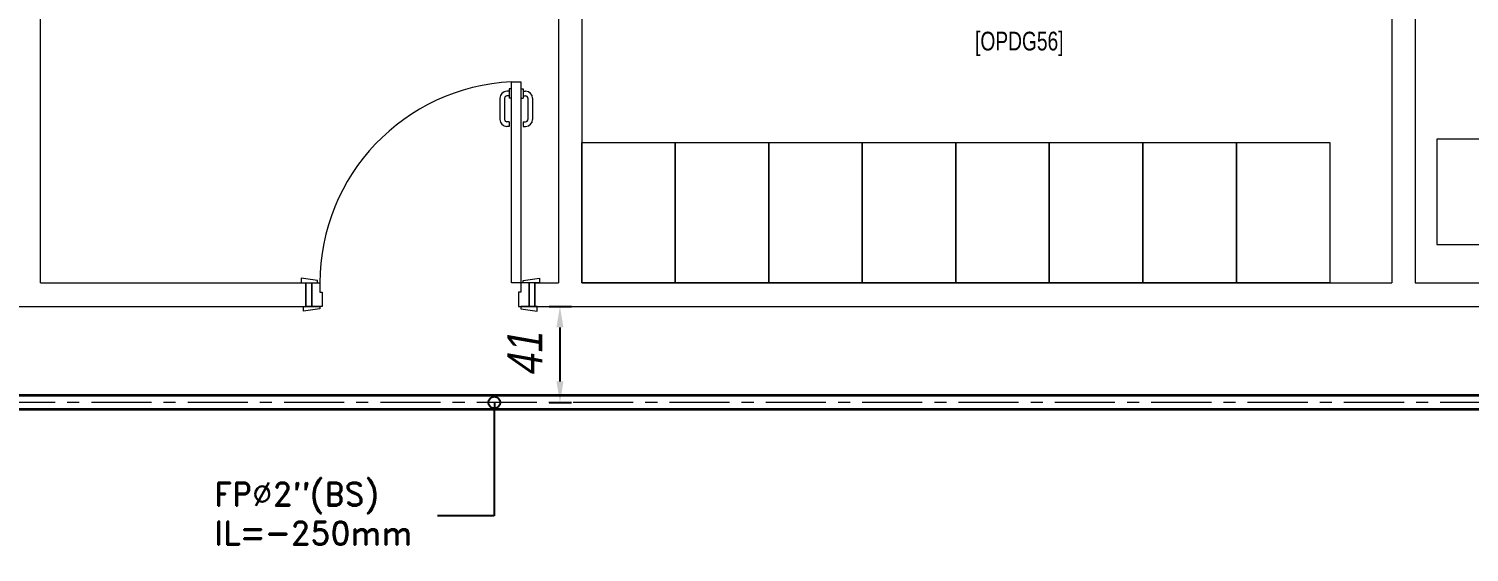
# Model space of a CAD drawing. Extents: x -234346 to 58427, y -132654 to -82394.
# Drawn here: x -130789 to -124628, y -104993 to -102757 of the extents above; entities that cross this region are included whole.
import ezdxf
from ezdxf import colors
from ezdxf.entities.mleader import LeaderData, LeaderLine
from ezdxf.math import Vec2, Vec3

# ---------------------------------------------------------------- set-up
doc = ezdxf.new("R2010")
doc.units = 0
doc.header["$LTSCALE"] = 8
doc.linetypes.add('AXES', pattern=[50.800000000000004, 31.75, -6.35, 6.35, -6.35])
doc.layers.get('0').update_dxf_attribs({"color": 9, "lineweight": 5})
for name, color, linetype, lineweight in [('72_EGR_BASE_TEXT', 9, 'Continuous', 5), ('72_EGR_EQP_TAG', 9, 'Continuous', 5), ('F-ANNO-TEXT-PL', 7, 'Continuous', 25), ('LOADING', 9, 'Continuous', 5), ('Walls', 9, 'Continuous', 5), ('Wooden Joinery', 9, 'Continuous', 5)]:
    doc.layers.add(name, color=color, linetype=linetype, lineweight=lineweight)
for name, color, linetype in [('DIM-FIRE', 54, 'Continuous'), ('FIRE', 1, 'Continuous'), ('FIRE-thin', 8, 'Continuous')]:
    doc.layers.add(name, color=color, linetype=linetype)
doc.styles.add('ARIAL-08', font='arial.ttf', dxfattribs={"width": 0.8, "oblique": 10.0000042858})
doc.styles.add('ROMAND', font='romand.shx')
doc.styles.get("Standard").update_dxf_attribs({"font": 'ARIALUNI.TTF'})
doc.styles.add('X3G_ENTITY_2587F1', font='swisscl.ttf', dxfattribs={"height": 200})
doc.dimstyles.get("Standard").update_dxf_attribs({"dimtxt": 0.18, "dimasz": 0.18, "dimexe": 0.18, "dimexo": 0.0625, "dimgap": 0.09, "dimtad": 0, "dimtih": 1, "dimtoh": 1, "dimdec": 4, "dimzin": 0, "dimdsep": 46, "dimtxsty": 'Standard', "dimcen": 0.09, "dimadec": 0, "dimazin": 0, "dimtfac": 1, "dimtdec": 4, "dimtofl": 0, "dimtmove": 0, "dimatfit": 3, "dimfxl": 1, "dimtolj": 1, "dimtzin": 0, "dimarcsym": 0})

# ---------------------------------------------------------------- blocks, each defined once
blk = doc.blocks.new('_Origin')
at = {"color": 0, "linetype": 'ByBlock', "lineweight": -2}
blk.add_line((0, 0), (-1, 0), dxfattribs=at)
blk.add_circle((0, 0), 0.5, dxfattribs=at)
blk = doc.blocks.new('*D161')
at = {"layer": 'Defpoints', "color": 0, "lineweight": 15, "transparency": 16777216}
for p in [(-128624.3671013163, -103942.6130425802), (-128624.3671013163, -104353.4997601343), (-128517.4591836008, -104353.4997601343)]:
    blk.add_point(p, dxfattribs=at)
at = {"layer": 'DIM-FIRE', "color": 0, "lineweight": -2, "transparency": 16777216}
for p, q in [((-128564.3671013163, -103942.6130425802), (-128467.4591836008, -103942.6130425802)), ((-128517.4591836008, -104032.6130425802), (-128517.4591836008, -104263.4997601343)), ((-128564.3671013163, -104353.4997601343), (-128467.4591836008, -104353.4997601343))]:
    blk.add_line(p, q, dxfattribs=at)
at = {"layer": 'DIM-FIRE', "color": 0, "lineweight": 15, "transparency": 16777216}
for points in [[(-128532.4591836008, -104032.6130425802), (-128502.4591836008, -104032.6130425802), (-128517.4591836008, -103942.6130425802)], [(-128532.4591836008, -104263.4997601343), (-128502.4591836008, -104263.4997601343), (-128517.4591836008, -104353.4997601343)]]:
    blk.add_solid(points, dxfattribs=at)
at = {"layer": 'DIM-FIRE', "color": 0, "lineweight": 15, "transparency": 16777216, "insert": (-128667.7661413089, -104148.0564013572), "char_height": 150, "attachment_point": 5, "rotation": 90, "style": 'ARIAL-08'}
blk.add_mtext('\\A1;41', dxfattribs=at)
blk = doc.blocks.new('A$C72370EFE')
at = {"layer": 'Wooden Joinery'}
for p, q in [((-0.009999999999990905, -0.03999999999999915), (-0.01999999999998181, -0.03999999999999915)), ((-0.009999999999990905, -0.06000000000000227), (-0.01999999999998181, -0.06000000000000227)), ((-0.009999999999990905, -0.03000000000000114), (-0.01000000000010459, -0.07000000000000028)), ((0, -0.03000000000000114), (-0.009999999999990905, -0.03000000000000114)), ((0.04000000000019099, -0.03000000000000114), (0.0500000000001819, -0.03000000000000114)), ((0.0500000000001819, -0.03000000000000114), (0.05000000000029559, -0.07000000000000028)), ((0.0500000000001819, -0.03999999999999915), (0.0600000000001728, -0.03999999999999915)), ((0.0500000000001819, -0.06000000000000227), (0.0600000000001728, -0.06000000000000227)), ((-0.04999999999995453, -0.07000000000000028), (-0.04999999999984084, -0.1600000000000037)), ((-0.02999999999997272, -0.07000000000000028), (-0.02999999999985903, -0.1600000000000037)), ((0, -0.07000000000000028), (-0.009999999999990905, -0.07000000000000028)), ((0.04000000000019099, -0.07000000000000028), (0.0500000000001819, -0.07000000000000028)), ((0.07000000000016371, -0.07000000000000028), (0.07000000000005002, -0.1600000000000037)), ((0.09000000000014552, -0.07000000000000028), (0.09000000000003183, -0.1600000000000037)), ((-0.009999999999877218, -0.1700000000000017), (-0.01999999999986812, -0.1700000000000017)), ((-0.009999999999877218, -0.1700000000000017), (-0.009999999999877218, -0.1900000000000048)), ((0.05000000000006821, -0.1700000000000017), (0.06000000000005912, -0.1700000000000017)), ((0.05000000000006821, -0.1700000000000017), (0.05000000000006821, -0.1900000000000048)), ((-0.009999999999877218, -0.1900000000000048), (-0.01999999999986812, -0.1900000000000048)), ((0.05000000000006821, -0.1900000000000048), (0.06000000000005912, -0.1900000000000048))]:
    blk.add_line(p, q, dxfattribs=at)
for centre, radius, start, end in [((-0.01999999999998181, -0.07000000000000028), 0.03, 90, 180), ((-0.01999999999998181, -0.07000000000000028), 0.01, 90, 180), ((0.0600000000001728, -0.07000000000000028), 0.03, 0, 90), ((0.0600000000001728, -0.07000000000000028), 0.01, 0, 90), ((-0.01999999999986812, -0.1600000000000037), 0.03, 180, 270), ((-0.01999999999986812, -0.1600000000000037), 0.01, 180, 270), ((0.06000000000005912, -0.1600000000000037), 0.01, 270, 0), ((0.06000000000005912, -0.1600000000000037), 0.03, 270, 0)]:
    blk.add_arc(centre, radius, start, end, dxfattribs=at)
blk = doc.blocks.new('A$C5DAD61B4')
at = {"layer": 'Wooden Joinery'}
for points in [[(80.0034003558103, 959.0632679803384), (80.0034003558103, 969.0637476109405), (10.00004294095561, 979.0642272418336), (10.00004294095561, 959.0632679803384)], [(939.9976447881199, 959.063267980222), (939.9976447881199, 969.0637476109405), (1010.001002202975, 979.0642272417172), (1010.001002202742, 959.0632679802802)], [(70.00292072515003, 859.0632679803675), (70.00292072515003, 849.0627883495908), (-0.0004366899374872446, 839.0623087189888), (-0.0004366899374872446, 859.0632679803675)], [(120.005318878917, 859.0632679802511), (120.0053188809543, -0.0001446793876311858), (80.0034003580804, -0.0001446794458388467), (80.00340035604313, 859.0632679803675)], [(949.9981244192459, 859.0632679802511), (949.9981244192459, 849.062788349649), (1020.001481833868, 839.0623087189306), (1020.001481833868, 859.0632679803675)]]:
    blk.add_lwpolyline(points, close=True, dxfattribs=at)
for points in [[(45.0017216487322, 859.0632679803093), (45.0017216487322, 959.0632679803384), (20.00052257184871, 959.0632679804548), (20.00052257208154, 859.0632679804839), (45.0017216487322, 859.0632679803093)], [(45.00172164849937, 859.0632679806004), (80.00340035604313, 859.0632679803675), (80.00340035604313, 899.0651865034743), (90.0038799867034, 899.065186503125), (90.00387998693623, 959.0632679805713), (45.0017216487322, 959.0632679803384), (45.00172164849937, 859.0632679806004)], [(974.9993234954309, 859.0632679803675), (939.9976447881199, 859.0632679801929), (939.9976447878871, 899.065186503416), (929.9971651574597, 899.0651865031832), (929.997165156994, 959.0632679803966), (974.9993234949652, 959.0632679804548), (974.9993234954309, 859.0632679803675)], [(974.999323495198, 859.0632679803675), (974.9993234949652, 959.0632679804548), (1000.000522571849, 959.0632679803966), (1000.000522572082, 859.0632679803093), (974.999323495198, 859.0632679803675)]]:
    blk.add_lwpolyline(points, dxfattribs=at)
blk.add_arc((80.00340035604313, 859.0632679803675), 859.9942444320768, 272.6660275778568, 0, dxfattribs=at)
at = {"layer": 'Wooden Joinery', "xscale": 999.9999999998854, "yscale": 999.9999999998854, "zscale": 999.9999999998854, "rotation": 180}
blk.add_blockref('A$C72370EFE', (120.0053188811871, -0.000144679271215864), dxfattribs=at)
blk = doc.blocks.new('GF1')
at = {"layer": 'LOADING', "color": 9}
for points in [[(-128024.3671013138, -103842.6130425802), (-128424.3671013138, -103842.6130425802), (-128424.3671013138, -103242.6130425802), (-128024.3671013138, -103242.6130425802)], [(-127624.3671013138, -103842.6130425802), (-128024.3671013138, -103842.6130425802), (-128024.3671013138, -103242.6130425802), (-127624.3671013138, -103242.6130425802)], [(-127224.3671013138, -103842.6130425803), (-127624.3671013138, -103842.6130425803), (-127624.3671013138, -103242.6130425803), (-127224.3671013138, -103242.6130425803)], [(-126824.3671013138, -103842.6130425803), (-127224.3671013138, -103842.6130425803), (-127224.3671013138, -103242.6130425803), (-126824.3671013138, -103242.6130425803)], [(-126424.3671013138, -103842.6130425803), (-126824.3671013138, -103842.6130425803), (-126824.3671013138, -103242.6130425803), (-126424.3671013138, -103242.6130425803)], [(-126024.3671013138, -103842.6130425803), (-126424.3671013138, -103842.6130425803), (-126424.3671013138, -103242.6130425803), (-126024.3671013138, -103242.6130425803)], [(-125624.3671013138, -103842.6130425803), (-126024.3671013138, -103842.6130425803), (-126024.3671013138, -103242.6130425803), (-125624.3671013138, -103242.6130425803)], [(-125224.3671013138, -103842.6130425803), (-125624.3671013138, -103842.6130425803), (-125624.3671013138, -103242.6130425803), (-125224.3671013138, -103242.6130425803)]]:
    blk.add_lwpolyline(points, close=True, dxfattribs=at)
at = {"layer": 'LOADING', "color": 9, "elevation": -0.02274365130020972}
blk.add_lwpolyline([(-124766.4683560531, -103678.4649906675), (-124316.4683560531, -103678.4649906675), (-124316.4683560531, -103228.4649906675), (-124766.4683560531, -103228.4649906675)], close=True, dxfattribs=at)
at = {"layer": 'Walls', "color": 9}
for p, q in [((-130739.3671013199, -103842.6130425801), (-130739.3671013199, -101889.5051247196)), ((-128524.3671013139, -101889.5051247197), (-128524.3671013139, -103842.6130425801)), ((-128424.3671013139, -101889.5051247197), (-128424.3671013137, -103842.6130425802)), ((-124959.3671013078, -101889.5051247197), (-124959.3671013078, -103842.6130425801)), ((-124859.3671013078, -101889.5051247197), (-124859.3671013078, -103842.6130425801)), ((-130739.3671013199, -103842.6130425802), (-129604.3671013138, -103842.6130425802)), ((-129604.3671013139, -103842.6130425593), (-129604.3671013162, -103942.6130425592)), ((-128624.367101314, -103842.6130425802), (-128524.3671013139, -103842.6130425802)), ((-128624.3671013139, -103842.6130425821), (-128624.3671013162, -103942.613042582)), ((-128424.3671013139, -103842.6130425802), (-124959.3671013078, -103842.6130425801)), ((-124859.3671013078, -103842.6130425801), (-120929.3671013078, -103842.6130425801)), ((-132749.3671013102, -103942.6130425758, 5.998612486212139e-07), (-129604.3671013161, -103942.6130425801)), ((-128624.3671013162, -103942.6130425801), (-102939.3671013078, -103942.6130425808))]:
    blk.add_line(p, q, dxfattribs=at)
at = {"layer": 'Wooden Joinery', "color": 9, "rotation": 180}
blk.add_blockref('A$C5DAD61B4', (-128604.3665787418, -102983.5497746008), dxfattribs=at)
at = {"layer": '72_EGR_BASE_TEXT', "color": 9, "insert": (-126552.7514075757, -102769.0286305501), "char_height": 80, "attachment_point": 2, "style": 'X3G_ENTITY_2587F1'}
blk.add_mtext('[OPDG56]', dxfattribs=at)
blk = doc.blocks.new('FFGF')
at = {"layer": 'FIRE', "lineweight": 35, "ltscale": 1.014}
for p, q in [((-100181.8007637084, -104323.3497601283), (-141220.1497602136, -104323.3497601283)), ((-100181.8007637084, -104383.6497601402), (-141220.1497602136, -104383.6497601402))]:
    blk.add_line(p, q, dxfattribs=at)
at = {"layer": 'FIRE-thin', "linetype": 'AXES', "lineweight": 20, "ltscale": 1.014}
blk.add_line((-100181.8007637084, -104353.4997601343), (-141220.1497602136, -104353.4997601343), dxfattribs=at)
at = {"layer": 'F-ANNO-TEXT-PL', "ltscale": 1.011}
ml = blk.add_multileader_mtext('Standard', dxfattribs=at)
ml.set_content('\\A1;FP%%C2"(BS)\\P{\\C1;IL=-250mm   }', color=256, style='ROMAND')
ml.set_leader_properties(color=256)
ml.set_arrow_properties(name='ORIGIN')
ml.build(insert=Vec2(0, 0))
ml.multileader.update_dxf_attribs({"text_left_attachment_type": 2, "text_right_attachment_type": 2, "dogleg_length": 124.1954879153709, "arrow_head_size": 50})
ctx = ml.context
ctx.base_point, ctx.char_height, ctx.arrow_head_size, ctx.landing_gap_size, ctx.plane_origin, ctx.plane_x_axis, ctx.plane_y_axis = Vec3(-130046.3138306092, -104837.803849237, 1.535707348200486e-09), 100, 50, 50, Vec3(-129662.1664845344, -105465.3425815576), Vec3(0.9999999999453071, 1.045877037983423e-05, -3.383039458371172e-23), Vec3(-1.045877037983423e-05, 0.9999999999453071, 2.964448994076642e-12)
ctx.left_attachment, ctx.right_attachment = 2, 2
notes = []
notes.append((ctx, [(1, (1, 1, 0), (-128799.1558373952, -104837.7908054979, 1.535707348158294e-09), (-0.9999999999453071, -1.045877037983423e-05, 3.383039458371172e-23), 242.3960885203427, [(1, [(-128798.1316382715, -104353.4997601343, 2.971363418706203e-09)], 0, [])])]))
ctx.mtext.insert, ctx.mtext.text_direction, ctx.mtext.rotation, ctx.mtext.width, ctx.mtext.flow_direction, ctx.mtext.extrusion = Vec3(-129996.315324722, -104694.9461834492, 1.959200061638314e-09), Vec3(0.9999999999453071, 1.045877037983423e-05, -3.383039458371172e-23), 1.04587703800249e-05, 2003.352693162566, 5, Vec3(3.100452516275057e-17, -2.964448993913593e-12, 1)
for ctx, leaders in notes:
    for number, flags, end, landing, length, lines in leaders:
        leader = LeaderData()
        leader.index, (leader.has_last_leader_line, leader.has_dogleg_vector, leader.attachment_direction) = number, flags
        leader.last_leader_point, leader.dogleg_vector, leader.dogleg_length = Vec3(end), Vec3(landing), length
        for number, points, colour, breaks in lines:
            line = LeaderLine()
            line.index, line.vertices, line.color, line.breaks = number, Vec3.list(points), colors.encode_raw_color(colour), breaks
            leader.lines.append(line)
        ctx.leaders.append(leader)

msp = doc.modelspace()

# ---------------------------------------------------------------- block references
at = {"layer": '72_EGR_EQP_TAG'}
msp.add_blockref('GF1', (0, 0), dxfattribs=at)
at = {"layer": 'FIRE'}
msp.add_blockref('FFGF', (0, 0), dxfattribs=at)

# ---------------------------------------------------------------- dimensions: what is measured, and where the dimension line sits
at = {"layer": 'DIM-FIRE', "lineweight": 15}
dim = msp.add_linear_dim(base=(-128517.4591836008, -104353.4997601343), p1=(-128624.3671013162, -103942.6130425801), p2=(-128624.3671013162, -104353.4997601343), angle=90, dimstyle='Standard', override={"dimscale": 50, "dimtxt": 3, "dimasz": 1.8, "dimexe": 1, "dimexo": 1.2, "dimgap": 1.5, "dimtad": 1, "dimtih": 0, "dimtoh": 0, "dimdec": 0, "dimlfac": 0.1, "dimtxsty": 'ARIAL-08', "dimcen": 0, "dimadec": 2, "dimazin": 2, "dimtdec": 2, "dimtix": 1, "dimtmove": 1, "dimfrac": 1}, dxfattribs=at)
dim.commit()
dim.dimension.update_dxf_attribs({"geometry": '*D161', "text_midpoint": (-128667.7661413089, -104148.0564013572)})

doc.saveas('drawing.dxf')
